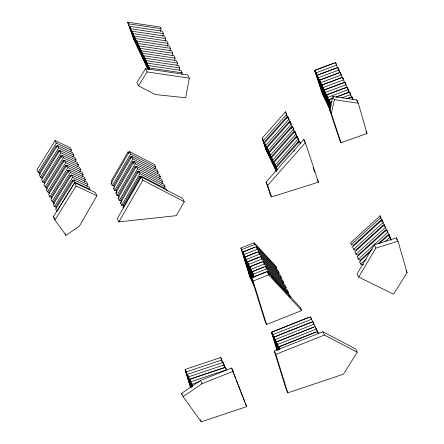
<?xml version="1.0" encoding="UTF-8"?>
<svg xmlns="http://www.w3.org/2000/svg" width="444" height="444" viewBox="0 0 444 444"><rect width="100%" height="100%" fill="white"/><g stroke="black" fill="none" stroke-linecap="round" stroke-linejoin="round"><path stroke-width="0.67" d="M160.523 31.518L161.05 28.677L160.273 27.045L127.611 22.2L133.755 39.394L147.991 69.236M162.865 36.425L163.392 33.583L162.221 31.13L129.559 26.29L135.709 43.479M165.207 41.331L165.734 38.495L164.563 36.042L131.901 31.197L138.045 48.385M167.543 46.237L168.071 43.401L166.905 40.948L134.243 36.103L140.387 53.291M169.991 50.577L170.413 48.307L169.242 45.854L136.58 41.009L142.729 58.197M172.333 55.483L172.755 53.213L171.584 50.76L138.922 45.915L145.066 63.104M174.67 60.39L175.091 58.12L173.926 55.667L141.264 50.821L147.408 68.01M177.012 65.296L177.434 63.026L176.262 60.573L143.601 55.728L148.601 69.714M179.354 70.202L179.776 67.932L178.605 65.479L145.943 60.634L149.106 69.486M181.796 74.542L182.112 72.838L180.947 70.385L148.285 65.54L149.384 68.62L148.213 66.167M189.322 78.166L185.681 97.774L155.206 94.517L138.461 85.825L136.902 82.556L145.565 68.642L187.762 74.897L189.322 78.166L147.125 71.911L145.565 68.642M329.759 110.068L332.906 96.42L356.743 99.956L358.302 103.224L367.027 133.522L341.003 142.674L339.444 139.399L329.759 110.068L331.318 113.342L341.003 142.674M331.318 113.342L334.465 99.689L332.906 96.42M70.407 151.97L71.423 150.205L70.257 147.752L55.123 140.587L36.924 169.808L38.095 172.261L39.438 172.599L40.315 174.437M72.749 156.876L73.765 155.111L72.594 152.658L57.459 145.493L39.266 174.714L40.437 177.167L41.775 177.506L42.363 178.732M75.092 161.783L76.107 160.018L74.936 157.565L59.801 150.399L41.608 179.62L42.774 182.079L44.117 182.412L44.7 183.638M77.428 166.689L78.444 164.924L77.278 162.471L62.143 155.306L43.945 184.532L45.116 186.985L46.459 187.318L47.336 189.155M79.77 171.595L80.786 169.83L79.615 167.377L64.48 160.212L46.287 189.438L47.458 191.891L48.796 192.224L49.384 193.451M82.112 176.501L83.128 174.736L81.957 172.283L66.822 165.118L48.629 194.344L49.795 196.797L51.138 197.13L51.72 198.357M84.449 181.407L85.464 179.642L84.299 177.189L69.164 170.024L50.966 199.251L52.137 201.704L53.48 202.037L54.357 203.874M86.791 186.314L87.807 184.549L86.636 182.096L71.501 174.93L53.308 204.157L54.479 206.61L55.816 206.943L56.405 208.169M96.897 195.787L79.426 226.129L66.012 235.309L54.917 220.013L53.358 216.744L74.564 182.678L95.338 192.518L96.897 195.787L76.124 185.953L74.564 182.678M129.193 152.575L127.989 151.953L111.466 180.653L112.049 181.879M131.535 157.481L130.331 156.86L113.803 185.559L112.299 185.725L111.128 183.272L129.404 151.526L154.568 164.585L155.739 167.038L154.74 168.77M112.299 185.725L130.575 153.979L129.404 151.526M133.877 162.387L132.673 161.766L116.145 190.47L114.635 190.631L113.47 188.178L131.746 156.432L156.91 169.491L158.081 171.945L157.082 173.676M114.635 190.631L132.917 158.885L131.746 156.432M136.214 167.294L135.009 166.672L118.487 195.377L116.977 195.538L115.806 193.084L134.082 161.339L159.252 174.398L160.423 176.851L159.424 178.582M116.977 195.538L135.254 163.792L134.082 161.339M138.556 172.2L137.351 171.578L120.824 200.283L119.319 200.444L118.148 197.991L136.425 166.245L161.588 179.304L162.759 181.757L161.76 183.489M119.319 200.444L137.596 168.698L136.425 166.245M140.898 177.106L139.694 176.484L123.166 205.189L121.656 205.35L120.491 202.897L138.767 171.151L163.93 184.21L165.101 186.663L164.102 188.395M121.656 205.35L139.938 173.604L138.767 171.151M167.149 190.953L166.272 189.116L141.103 176.057L122.827 207.803L123.832 207.692M141.286 176.951L117.31 218.592L118.87 221.867L176.24 215.662L184.271 201.715L182.712 198.446L141.286 176.951L142.846 180.225L184.271 201.715M118.87 221.867L142.846 180.225M374.27 244.855L357.126 273.826L358.685 277.1L393.6 294.172L407.076 272.672L398.002 241.142L396.442 237.873L374.27 244.855L375.829 248.129L358.685 277.1M38.095 172.261L56.294 143.04L55.123 140.587M39.438 172.599L56.049 145.915L57.265 146.492M40.437 177.167L58.63 147.946L57.459 145.493M41.775 177.506L58.386 150.821L59.607 151.398M42.774 182.079L60.972 152.853L59.801 150.399M44.117 182.412L60.728 155.727L61.949 156.31M45.116 186.985L63.314 157.759L62.143 155.306M46.459 187.318L63.07 160.639L64.286 161.216M47.458 191.891L65.651 162.665L64.48 160.212M48.796 192.224L65.407 165.545L66.628 166.123M49.795 196.797L67.993 167.571L66.822 165.118M51.138 197.13L67.749 170.452L68.97 171.029M52.137 201.704L70.335 172.477L69.164 170.024M53.48 202.037L70.091 175.358L71.306 175.935M54.479 206.61L72.672 177.384L71.501 174.93M55.816 206.943L72.428 180.264L73.648 180.841M73.843 179.837L55.65 209.063L56.815 211.516L75.014 182.29L73.843 179.837L88.978 187.002L90.149 189.455L75.014 182.29M54.917 220.013L76.124 185.953M138.461 85.825L147.125 71.911M357.226 352.203L343.428 374.214L287.801 392.84L286.241 389.571L274.287 351.082L322.838 331.768L355.666 348.934L357.226 352.203L324.398 335.042L322.838 331.768M266.306 150.416L262.238 138.101L285.509 111.783L287.762 117.516M267.477 152.869L263.409 140.554L286.68 114.236M268.648 155.322L264.58 143.007L287.851 116.689L290.321 123.077M269.819 157.775L265.751 145.46L289.022 119.142M270.99 160.228L266.922 147.913L290.193 121.595L292.446 127.328M272.161 162.682L268.093 150.366L291.358 124.048M291.702 128.155L291.12 126.928L268.714 152.259L269.885 154.712M273.326 165.135L269.258 152.819L292.529 126.501L294.783 132.234M274.497 167.588L270.429 155.272L293.7 128.954M275.668 170.041L271.6 157.725L294.872 131.407L297.125 137.141M276.407 171.195L272.771 160.179L296.043 133.86M276.717 171.04L273.942 162.632L297.214 136.314L299.467 142.047M276.812 170.235L275.114 165.085L298.379 138.767M298.723 142.874L298.14 141.647L275.735 166.977L276.906 169.43L276.279 167.538L299.55 141.22L300.721 143.673M266.089 182.062L303.818 139.399L305.378 142.674L318.426 182.173L271.489 196.958L269.93 193.689L266.089 182.062L267.654 185.337L271.489 196.958M293.878 151.415L294.788 150.383M267.654 185.337L305.378 142.674M381.862 220.662L380.147 215.778L350.549 242.851L351.332 244.483L353.224 245.41L380.68 220.296L381.268 221.523M351.332 244.483L380.924 217.416M384.199 225.569L382.095 219.869L352.497 246.936L353.668 249.389L355.561 250.316L383.022 225.202M353.668 249.389L383.266 222.322M386.541 230.475L384.437 224.775L354.839 251.842L356.01 254.295L357.903 255.222L385.359 230.109L385.947 231.335M356.01 254.295L385.603 227.228M388.883 235.381L386.774 229.681L357.181 256.749L358.352 259.202L360.245 260.129L360.828 261.355M358.352 259.202L387.945 232.134M360.245 260.129L372.444 248.967M378.038 243.85L387.701 235.015L388.289 236.241M370.746 251.387L359.518 261.655L360.689 264.108L362.582 265.035L363.597 264.102M379.42 243.456L389.116 234.587L391.22 240.287M360.689 264.108L366.306 258.974M385.181 241.708L390.287 237.041M181.524 393.401L200.472 380.436L231.646 368.037L246.747 406.587L201.315 421.8L183.083 396.67L181.524 393.401L182.334 394.516M183.083 396.67L202.031 383.705L233.205 371.306M280.408 278.277L281.468 277.85L280.303 275.397L258.397 251.754L245.16 257.015L254.107 285.819L249.817 276.823L240.87 248.024L254.107 242.757L276.013 266.406L276.79 268.037L275.724 268.465M250.594 278.455L241.647 249.656L254.884 244.394L276.79 268.037M254.64 247.269L242.418 252.131L243.59 254.584M251.765 280.908L242.818 252.109L256.055 246.847L277.961 270.49L279.132 272.943L278.066 273.371M252.936 283.361L243.989 254.562L257.226 249.3L279.132 272.943M256.982 252.175L244.755 257.037L245.926 259.49M252.003 277.739L246.326 259.468L259.568 254.207L281.468 277.85M259.324 257.082L247.097 261.943L248.268 264.396M252.359 277.561L247.497 261.921L260.733 256.66L282.639 280.303L283.81 282.756L282.745 283.183M252.914 278.038L248.668 264.374L261.904 259.113L283.81 282.756M261.66 261.993L249.439 266.855L250.61 269.308M253.063 277.2L249.839 266.827L263.076 261.566L284.981 285.209L286.152 287.662L285.087 288.089M253.413 277.023L251.01 269.28L264.247 264.019L286.152 287.662M264.002 266.899L251.776 271.761L252.947 274.214M253.968 277.5L252.181 271.734L265.418 266.472L287.324 290.115L288.489 292.574L287.429 292.996M266.345 271.806L254.118 276.668L253.346 274.187L266.589 268.925L288.489 292.574M301.698 310.528L268.67 274.88L267.11 271.606L300.133 307.259L301.698 310.528L266.572 324.497L265.013 321.228L251.526 277.805L267.754 271.378L289.66 295.027L290.831 297.48L288.5 294.96M266.572 324.497L253.086 281.08L268.67 274.88M276.889 350.039L271.356 332.229L308.974 317.266M277.239 349.855L271.756 332.206L310.389 316.844L318.453 333.45M277.794 350.327L272.927 334.659L311.555 319.297L310.389 316.844M311.311 322.172L273.698 337.135L274.864 339.588M278.144 350.144L274.098 337.113L312.726 321.75L313.897 324.203L275.269 339.566L278.493 349.955M313.653 327.078L276.035 342.041L277.206 344.494M278.849 349.772L276.44 342.019L315.068 326.656L318.326 333.411M278.993 348.929L277.605 344.472L316.239 329.109M315.995 331.99L278.377 346.947L279.548 349.4L278.777 346.925L317.41 331.563L318.287 333.4M287.801 392.84L275.846 354.351L324.398 335.042M330.258 110.229L322.067 93.057L314.58 70.38L334.227 63.015M323.238 95.51L314.929 70.352L335.642 62.593L337.767 68.37M314.929 70.352L316.1 72.805L336.813 65.046M336.569 67.921L316.922 75.286L318.087 77.739M325.58 100.416L317.271 75.258L337.984 67.499L339.921 72.611M317.271 75.258L318.442 77.711L339.155 69.952M338.911 72.827L319.258 80.192L320.429 82.645M327.916 105.322L319.608 80.164L340.32 72.405L342.452 78.183M319.608 80.164L320.779 82.623L341.492 74.858M341.247 77.733L321.6 85.098L322.771 87.551M330.042 109.579L321.95 85.076L342.663 77.312L344.788 83.089M321.95 85.076L323.121 87.529L343.834 79.765M343.589 82.64L323.942 90.01L325.108 92.463M330.458 108.658L324.292 89.982L345.005 82.218L347.13 87.995M324.292 89.982L325.463 92.435L346.176 84.671M345.932 87.546L326.279 94.916L327.45 97.369M330.658 107.082L326.629 94.888L347.341 87.124L349.472 92.901M326.629 94.888L327.8 97.341L348.512 89.577M333.056 98.157L328.621 99.822L329.792 102.275M336.225 96.97L348.268 92.457M331.074 106.16L328.971 99.795L332.856 98.335M336.091 97.125L349.683 92.03L351.62 97.142M328.971 99.795L330.142 102.248L332.084 101.521M341.791 97.88L350.854 94.483M346.808 98.784L350.61 97.364M346.847 98.879L352.025 96.936L353.196 99.389M190.665 387.368L185.098 369.452L220.768 357.509L222.966 363.27M185.098 369.452L186.269 371.906L221.939 359.962M225.308 368.176L223.11 362.415L187.057 374.436L188.223 376.889M191.414 387.151L187.44 374.359L188.606 376.812L224.276 364.868M224.031 367.749L189.394 379.343L190.565 381.796M189.777 379.265L225.447 367.321L226.618 369.774L190.948 381.718L189.777 379.265L191.958 386.286M199.251 381.785L191.736 384.254L192.613 386.091M375.829 248.129L398.002 241.142M111.128 183.272L112.132 183.161M113.47 188.178L114.474 188.067M115.806 193.084L116.811 192.974M118.148 197.991L119.153 197.88M120.491 202.897L121.495 202.786M127.611 22.2L128.394 23.837L161.05 28.677M129.559 26.29L130.73 28.743L163.392 33.583M131.901 31.197L133.072 33.65L165.734 38.495M134.243 36.103L135.414 38.556L168.071 43.401M136.58 41.009L137.751 43.462L170.413 48.307M138.922 45.915L140.093 48.368L172.755 53.213M141.264 50.821L142.435 53.274L175.091 58.12M143.601 55.728L144.772 58.181L177.434 63.026M145.943 60.634L147.114 63.087L179.776 67.932M148.285 65.54L149.456 67.993L182.112 72.838M334.465 99.689L358.302 103.224M56.294 143.04L71.423 150.205M58.63 147.946L73.765 155.111M60.972 152.853L76.107 160.018M63.314 157.759L78.444 164.924M65.651 162.665L80.786 169.83M67.993 167.571L83.128 174.736M70.335 172.477L85.464 179.642M72.672 177.384L87.807 184.549M130.575 153.979L155.739 167.038M132.917 158.885L158.081 171.945M135.254 163.792L160.423 176.851M137.596 168.698L162.759 181.757M139.938 173.604L165.101 186.663M269.858 274.836L267.754 271.378M271.722 276.851L287.568 293.956M53.358 216.744L54.545 218.381M365.984 131.341L367.027 133.522M314.58 70.38L315.751 72.833M406.032 270.49L407.076 272.672M317.127 179.448L318.426 182.173M287.024 118.343L286.436 117.116L264.036 142.446L265.207 144.899M289.36 123.249L288.778 122.022L266.378 147.353L267.543 149.806M294.045 133.061L293.456 131.835L271.056 157.165L272.228 159.618M296.381 137.967L295.798 136.741L273.399 162.071L274.564 164.524M262.238 138.101L263.409 140.554M264.58 143.007L265.751 145.46M266.922 147.913L268.093 150.366M269.258 152.819L270.429 155.272M271.6 157.725L272.771 160.179M273.942 162.632L275.114 165.085M276.279 167.538L277.45 169.991M262.865 139.993L262.476 139.177L265.917 149.6L276.251 171.267M254.107 242.757L254.884 244.394M256.055 246.847L257.226 249.3M258.397 251.754L259.568 254.207M260.733 256.66L261.904 259.113M263.076 261.566L264.247 264.019M265.418 266.472L266.589 268.925M240.87 248.024L241.647 249.656M242.818 252.109L243.989 254.562M245.16 257.015L246.326 259.468M247.497 261.921L248.668 264.374M249.839 266.827L251.01 269.28M252.181 271.734L253.346 274.187M251.526 277.805L253.086 281.08M129.493 26.918L130.664 29.371M131.835 31.824L133 34.277M134.171 36.73L135.342 39.183M136.513 41.636L137.684 44.089M138.855 46.542L140.021 48.995M141.192 51.449L142.363 53.902M143.534 56.355L144.705 58.808M145.876 61.261L147.042 63.714M271.756 332.206L272.927 334.659M274.098 337.113L275.269 339.566M276.44 342.019L277.605 344.472M278.777 346.925L279.948 349.378M271.356 332.229L272.527 334.682M274.287 351.082L275.846 354.351M141.103 176.057L141.692 177.284M127.989 151.953L128.577 153.18M130.331 156.86L130.913 158.086M132.673 161.766L133.55 163.603M135.009 166.672L135.598 167.899M137.351 171.578L137.934 172.805M139.694 176.484L140.57 178.322M245.188 403.319L246.747 406.587M113.803 185.559L114.391 186.785M116.145 190.47L117.022 192.308M118.487 195.377L119.07 196.603M120.824 200.283L121.412 201.509M123.166 205.189L123.748 206.416M200.472 380.436L202.031 383.705M192.996 386.008L192.119 384.171L192.707 386.069M185.886 371.983L185.498 371.167L190.67 387.834M200.277 419.619L201.315 421.8M56.049 145.915L56.632 147.142M58.386 150.821L58.974 152.048M60.728 155.727L61.605 157.57M63.07 160.639L63.653 161.866M65.407 165.545L65.995 166.772M67.749 170.452L68.626 172.289M70.091 175.358L70.674 176.584M72.428 180.264L73.016 181.491M65.235 233.672L66.012 235.309M231.646 368.037L233.616 373.171M234.11 374.453L235.831 378.943M236.325 380.225L238.051 384.715M238.539 385.997L240.265 390.487M240.759 391.769L242.48 396.259M242.973 397.541L244.694 402.031M149.456 67.993L149.894 69.225M147.114 63.087L149.362 69.375M144.772 58.181L148.857 69.597M142.435 53.274L148.118 69.181M140.093 48.368L146.237 65.557M137.751 43.462L143.895 60.65M135.414 38.556L141.558 55.744M133.072 33.65L139.216 50.838M130.73 28.743L136.874 45.932M128.394 23.837L134.538 41.026M330.142 102.248L330.963 104.728M327.8 97.341L330.974 106.949M325.463 92.435L330.558 107.87M323.121 87.529L330.147 108.797M320.779 82.623L329.087 107.775M318.442 77.711L326.745 102.869M316.1 72.805L324.409 97.963M303.818 139.399L304.689 142.036M313.17 167.71L314.691 172.316M299.55 141.22L300.2 143.19M297.214 136.314L298.729 140.909M294.872 131.407L296.603 136.658M298.14 141.647L298.573 142.962M292.529 126.501L294.483 132.406M290.193 121.595L290.842 123.565M287.851 116.689L288.933 119.969M291.12 126.928L291.553 128.244M285.509 111.783L287.24 117.027M225.447 367.321L226.063 369.308M223.11 362.415L224.547 367.049M220.768 357.509L222.411 362.804M190.948 381.718L192.535 386.818M188.606 376.812L191.786 387.04M186.269 371.906L191.037 387.262M356.743 99.956L357.315 101.931M396.442 237.873L397.008 239.843M352.025 96.936L352.597 98.929M349.683 92.03L350.638 95.355M347.341 87.124L348.873 92.441M389.116 234.587L390.609 239.782M345.005 82.218L345.771 84.876M386.774 229.681L387.523 232.279M342.663 77.312L343.24 79.304M384.437 224.775L384.998 226.723M340.32 72.405L340.898 74.398M382.095 219.869L382.656 221.817M337.984 67.499L339.133 71.484M380.147 215.778L380.891 218.376M335.642 62.593L336.025 63.919"/></g></svg>
